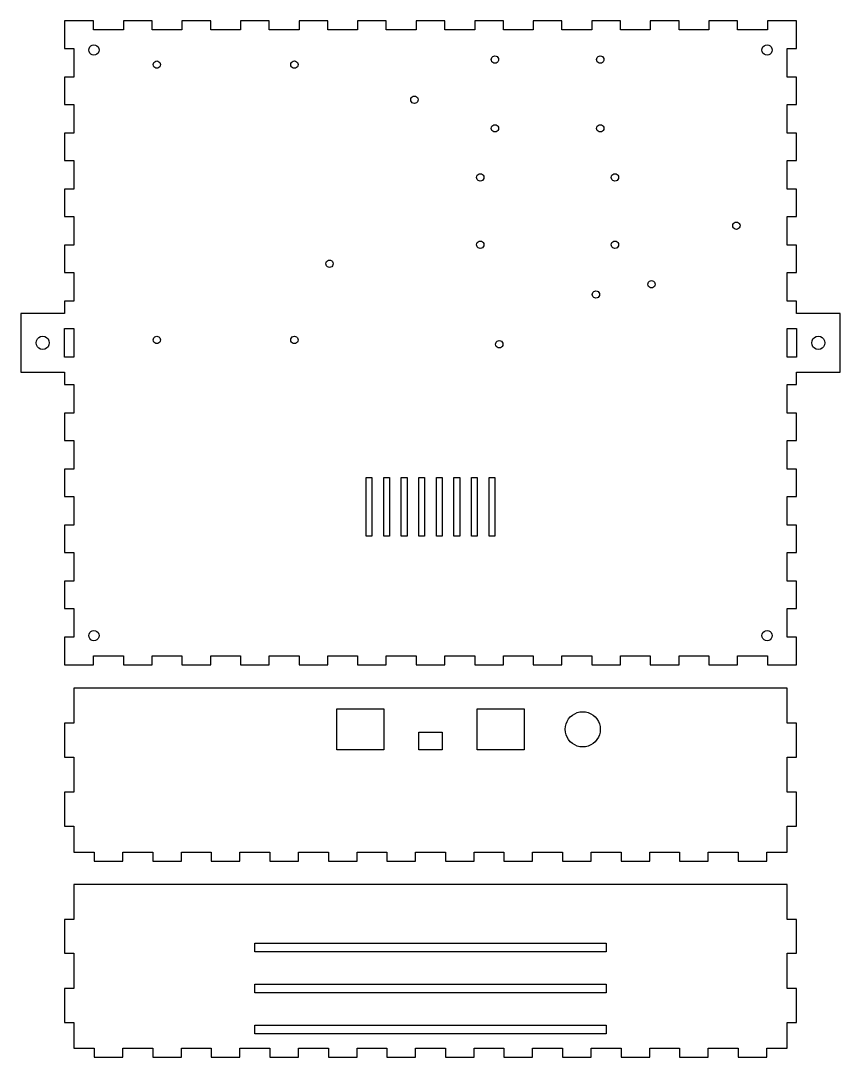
# Model space of a CAD drawing. Header units: metres. Extents: x -140 to 398, y -244 to 110.
# Drawn here: x -140 to 140, y -244 to 110 of the extents above; entities that cross this region are included whole.
import ezdxf

# ---------------------------------------------------------------- set-up
doc = ezdxf.new("R2010")
doc.units = ezdxf.units.M

msp = doc.modelspace()

# ---------------------------------------------------------------- linework, layer by layer
for p, q in [((-115.1, 110), (-125, 110)), ((-125, 110), (-125, 100.535)), ((-115.1, 106.9), (-115.1, 110)), ((-95.1, 110), (-104.9, 110)), ((-104.9, 110), (-104.9, 106.9)), ((-95.1, 106.9), (-95.1, 110)), ((-75.1, 110), (-84.9, 110)), ((-84.9, 110), (-84.9, 106.9)), ((-75.1, 106.9), (-75.1, 110)), ((-55.1, 110), (-64.9, 110)), ((-64.9, 110), (-64.9, 106.9)), ((-55.1, 106.9), (-55.1, 110)), ((-35.1, 110), (-44.9, 110)), ((-44.9, 110), (-44.9, 106.9)), ((-35.1, 106.9), (-35.1, 110)), ((-15.1, 110), (-24.9, 110)), ((-24.9, 110), (-24.9, 106.9)), ((-15.1, 106.9), (-15.1, 110)), ((4.89999, 110), (-4.90001, 110)), ((-4.90001, 110), (-4.90001, 106.9)), ((4.89999, 106.9), (4.89999, 110)), ((24.9, 110), (15.1, 110)), ((15.1, 110), (15.1, 106.9)), ((24.9, 106.9), (24.9, 110)), ((44.9, 110), (35.1, 110)), ((35.1, 110), (35.1, 106.9)), ((44.9, 106.9), (44.9, 110)), ((64.9, 110), (55.1, 110)), ((55.1, 110), (55.1, 106.9)), ((64.9, 106.9), (64.9, 110)), ((84.9, 110), (75.1, 110)), ((75.1, 110), (75.1, 106.9)), ((84.9, 106.9), (84.9, 110)), ((104.9, 110), (95.1, 110)), ((95.1, 110), (95.1, 106.9)), ((104.9, 106.9), (104.9, 110)), ((125, 110), (115.1, 110)), ((115.1, 110), (115.1, 106.9)), ((125, 100.535), (125, 110)), ((-104.9, 106.9), (-115.1, 106.9)), ((-84.9, 106.9), (-95.1, 106.9)), ((-64.9, 106.9), (-75.1, 106.9)), ((-44.9, 106.9), (-55.1, 106.9)), ((-24.9, 106.9), (-35.1, 106.9)), ((-4.90001, 106.9), (-15.1, 106.9)), ((15.1, 106.9), (4.89999, 106.9)), ((35.1, 106.9), (24.9, 106.9)), ((55.1, 106.9), (44.9, 106.9)), ((75.1, 106.9), (64.9, 106.9)), ((95.1, 106.9), (84.9, 106.9)), ((115.1, 106.9), (104.9, 106.9)), ((-125, 100.535), (-121.9, 100.535)), ((-121.9, 100.535), (-121.9, 90.7696)), ((-116.75, 100), (-116.664, 100.541)), ((-116.664, 99.4592), (-116.75, 100)), ((-116.664, 100.541), (-116.416, 101.029)), ((-116.416, 98.9714), (-116.664, 99.4592)), ((-116.416, 101.029), (-116.029, 101.416)), ((-116.029, 101.416), (-115.541, 101.664)), ((-115.541, 101.664), (-115, 101.75)), ((-115, 101.75), (-114.459, 101.664)), ((-114.459, 101.664), (-113.971, 101.416)), ((-113.971, 101.416), (-113.584, 101.029)), ((-113.584, 101.029), (-113.336, 100.541)), ((-113.336, 99.4592), (-113.584, 98.9714)), ((-113.336, 100.541), (-113.25, 100)), ((-113.25, 100), (-113.336, 99.4592)), ((113.25, 100), (113.336, 100.541)), ((113.336, 99.4592), (113.25, 100)), ((113.336, 100.541), (113.584, 101.029)), ((113.584, 98.9714), (113.336, 99.4592)), ((113.584, 101.029), (113.971, 101.416)), ((113.971, 101.416), (114.459, 101.664)), ((114.459, 101.664), (115, 101.75)), ((115, 101.75), (115.541, 101.664)), ((115.541, 101.664), (116.029, 101.416)), ((116.029, 101.416), (116.416, 101.029)), ((116.416, 101.029), (116.664, 100.541)), ((116.664, 99.4592), (116.416, 98.9714)), ((116.664, 100.541), (116.75, 100)), ((116.75, 100), (116.664, 99.4592)), ((121.9, 90.7696), (121.9, 100.535)), ((121.9, 100.535), (125, 100.535)), ((-116.029, 98.5842), (-116.416, 98.9714)), ((-115.541, 98.3356), (-116.029, 98.5842)), ((-115, 98.25), (-115.541, 98.3356)), ((-114.459, 98.3356), (-115, 98.25)), ((-113.971, 98.5842), (-114.459, 98.3356)), ((-113.584, 98.9714), (-113.971, 98.5842)), ((-94.6888, 95.3863), (-94.5113, 95.7347)), ((-94.5113, 95.7347), (-94.2347, 96.0113)), ((-94.2347, 96.0113), (-93.8863, 96.1888)), ((-93.8863, 96.1888), (-93.5, 96.25)), ((-93.5, 96.25), (-93.1137, 96.1888)), ((-93.1137, 96.1888), (-92.7653, 96.0113)), ((-92.7653, 96.0113), (-92.4887, 95.7347)), ((-92.4887, 95.7347), (-92.3112, 95.3863)), ((-47.6888, 95.3863), (-47.5113, 95.7347)), ((-47.5113, 95.7347), (-47.2347, 96.0113)), ((-47.2347, 96.0113), (-46.8863, 96.1888)), ((-46.8863, 96.1888), (-46.5, 96.25)), ((-46.5, 96.25), (-46.1137, 96.1888)), ((-46.1137, 96.1888), (-45.7653, 96.0113)), ((-45.7653, 96.0113), (-45.4887, 95.7347)), ((-45.4887, 95.7347), (-45.3112, 95.3863)), ((20.75, 96.75), (20.8112, 97.1363)), ((20.8112, 96.3637), (20.75, 96.75)), ((20.8112, 97.1363), (20.9887, 97.4847)), ((20.9887, 96.0153), (20.8112, 96.3637)), ((20.9887, 97.4847), (21.2653, 97.7613)), ((21.2653, 95.7387), (20.9887, 96.0153)), ((21.2653, 97.7613), (21.6137, 97.9388)), ((21.6137, 95.5612), (21.2653, 95.7387)), ((21.6137, 97.9388), (22, 98)), ((22, 98), (22.3863, 97.9388)), ((22.3863, 97.9388), (22.7347, 97.7613)), ((22.7347, 95.7387), (22.3863, 95.5612)), ((22.7347, 97.7613), (23.0113, 97.4847)), ((23.0113, 96.0153), (22.7347, 95.7387)), ((23.0113, 97.4847), (23.1888, 97.1363)), ((23.1888, 96.3637), (23.0113, 96.0153)), ((23.1888, 97.1363), (23.25, 96.75)), ((23.25, 96.75), (23.1888, 96.3637)), ((56.75, 96.75), (56.8112, 97.1363)), ((56.8112, 96.3637), (56.75, 96.75)), ((56.8112, 97.1363), (56.9887, 97.4847)), ((56.9887, 96.0153), (56.8112, 96.3637)), ((56.9887, 97.4847), (57.2653, 97.7613)), ((57.2653, 95.7387), (56.9887, 96.0153)), ((57.2653, 97.7613), (57.6137, 97.9388)), ((57.6137, 95.5612), (57.2653, 95.7387)), ((57.6137, 97.9388), (58, 98)), ((58, 98), (58.3863, 97.9388)), ((58.3863, 97.9388), (58.7347, 97.7613)), ((58.7347, 95.7387), (58.3863, 95.5612)), ((58.7347, 97.7613), (59.0113, 97.4847)), ((59.0113, 96.0153), (58.7347, 95.7387)), ((59.0113, 97.4847), (59.1888, 97.1363)), ((59.1888, 96.3637), (59.0113, 96.0153)), ((59.1888, 97.1363), (59.25, 96.75)), ((59.25, 96.75), (59.1888, 96.3637)), ((113.971, 98.5842), (113.584, 98.9714)), ((114.459, 98.3356), (113.971, 98.5842)), ((115, 98.25), (114.459, 98.3356)), ((115.541, 98.3356), (115, 98.25)), ((116.029, 98.5842), (115.541, 98.3356)), ((116.416, 98.9714), (116.029, 98.5842)), ((-94.75, 95), (-94.6888, 95.3863)), ((-94.6888, 94.6137), (-94.75, 95)), ((-94.5113, 94.2653), (-94.6888, 94.6137)), ((-94.2347, 93.9887), (-94.5113, 94.2653)), ((-93.8863, 93.8112), (-94.2347, 93.9887)), ((-93.5, 93.75), (-93.8863, 93.8112)), ((-93.1137, 93.8112), (-93.5, 93.75)), ((-92.7653, 93.9887), (-93.1137, 93.8112)), ((-92.4887, 94.2653), (-92.7653, 93.9887)), ((-92.3112, 94.6137), (-92.4887, 94.2653)), ((-92.3112, 95.3863), (-92.25, 95)), ((-92.25, 95), (-92.3112, 94.6137)), ((-47.75, 95), (-47.6888, 95.3863)), ((-47.6888, 94.6137), (-47.75, 95)), ((-47.5113, 94.2653), (-47.6888, 94.6137)), ((-47.2347, 93.9887), (-47.5113, 94.2653)), ((-46.8863, 93.8112), (-47.2347, 93.9887)), ((-46.5, 93.75), (-46.8863, 93.8112)), ((-46.1137, 93.8112), (-46.5, 93.75)), ((-45.7653, 93.9887), (-46.1137, 93.8112)), ((-45.4887, 94.2653), (-45.7653, 93.9887)), ((-45.3112, 94.6137), (-45.4887, 94.2653)), ((-45.3112, 95.3863), (-45.25, 95)), ((-45.25, 95), (-45.3112, 94.6137)), ((22, 95.5), (21.6137, 95.5612)), ((22.3863, 95.5612), (22, 95.5)), ((58, 95.5), (57.6137, 95.5612)), ((58.3863, 95.5612), (58, 95.5)), ((-121.9, 90.7696), (-125, 90.7696)), ((-125, 90.7696), (-125, 81.4043)), ((125, 90.7696), (121.9, 90.7696)), ((125, 81.4043), (125, 90.7696)), ((-6.75, 83), (-6.68883, 83.3863)), ((-6.68883, 82.6137), (-6.75, 83)), ((-6.68883, 83.3863), (-6.51128, 83.7347)), ((-6.51128, 82.2653), (-6.68883, 82.6137)), ((-6.51128, 83.7347), (-6.23474, 84.0113)), ((-6.23474, 81.9887), (-6.51128, 82.2653)), ((-6.23474, 84.0113), (-5.88628, 84.1888)), ((-5.88628, 81.8112), (-6.23474, 81.9887)), ((-5.88628, 84.1888), (-5.5, 84.25)), ((-5.5, 81.75), (-5.88628, 81.8112)), ((-5.5, 84.25), (-5.11374, 84.1888)), ((-5.11374, 81.8112), (-5.5, 81.75)), ((-5.11374, 84.1888), (-4.76527, 84.0113)), ((-4.76527, 81.9887), (-5.11374, 81.8112)), ((-4.76527, 84.0113), (-4.48874, 83.7347)), ((-4.48874, 82.2653), (-4.76527, 81.9887)), ((-4.48874, 83.7347), (-4.31119, 83.3863)), ((-4.31119, 82.6137), (-4.48874, 82.2653)), ((-4.31119, 83.3863), (-4.25, 83)), ((-4.25, 83), (-4.31119, 82.6137)), ((-125, 81.4043), (-121.9, 81.4043)), ((-121.9, 81.4043), (-121.9, 71.6391)), ((121.9, 71.6391), (121.9, 81.4043)), ((121.9, 81.4043), (125, 81.4043)), ((21.2653, 74.2613), (21.6137, 74.4388)), ((21.6137, 74.4388), (22, 74.5)), ((22, 74.5), (22.3863, 74.4388)), ((22.3863, 74.4388), (22.7347, 74.2613)), ((57.2653, 74.2613), (57.6137, 74.4388)), ((57.6137, 74.4388), (58, 74.5)), ((58, 74.5), (58.3863, 74.4388)), ((58.3863, 74.4388), (58.7347, 74.2613)), ((-121.9, 71.6391), (-125, 71.6391)), ((-125, 71.6391), (-125, 62.2739)), ((20.75, 73.25), (20.8112, 73.6363)), ((20.8112, 72.8637), (20.75, 73.25)), ((20.8112, 73.6363), (20.9887, 73.9847)), ((20.9887, 72.5153), (20.8112, 72.8637)), ((20.9887, 73.9847), (21.2653, 74.2613)), ((21.2653, 72.2387), (20.9887, 72.5153)), ((21.6137, 72.0612), (21.2653, 72.2387)), ((22, 72), (21.6137, 72.0612)), ((22.3863, 72.0612), (22, 72)), ((22.7347, 72.2387), (22.3863, 72.0612)), ((22.7347, 74.2613), (23.0113, 73.9847)), ((23.0113, 72.5153), (22.7347, 72.2387)), ((23.0113, 73.9847), (23.1888, 73.6363)), ((23.1888, 72.8637), (23.0113, 72.5153)), ((23.1888, 73.6363), (23.25, 73.25)), ((23.25, 73.25), (23.1888, 72.8637)), ((56.75, 73.25), (56.8112, 73.6363)), ((56.8112, 72.8637), (56.75, 73.25)), ((56.8112, 73.6363), (56.9887, 73.9847)), ((56.9887, 72.5153), (56.8112, 72.8637)), ((56.9887, 73.9847), (57.2653, 74.2613)), ((57.2653, 72.2387), (56.9887, 72.5153)), ((57.6137, 72.0612), (57.2653, 72.2387)), ((58, 72), (57.6137, 72.0612)), ((58.3863, 72.0612), (58, 72)), ((58.7347, 72.2387), (58.3863, 72.0612)), ((58.7347, 74.2613), (59.0113, 73.9847)), ((59.0113, 72.5153), (58.7347, 72.2387)), ((59.0113, 73.9847), (59.1888, 73.6363)), ((59.1888, 72.8637), (59.0113, 72.5153)), ((59.1888, 73.6363), (59.25, 73.25)), ((59.25, 73.25), (59.1888, 72.8637)), ((125, 71.6391), (121.9, 71.6391)), ((125, 62.2739), (125, 71.6391)), ((-125, 62.2739), (-121.9, 62.2739)), ((-121.9, 62.2739), (-121.9, 52.5087)), ((121.9, 52.5087), (121.9, 62.2739)), ((121.9, 62.2739), (125, 62.2739)), ((15.75, 56.5), (15.8112, 56.8863)), ((15.8112, 56.8863), (15.9887, 57.2347)), ((15.9887, 57.2347), (16.2653, 57.5113)), ((16.2653, 57.5113), (16.6137, 57.6888)), ((16.6137, 57.6888), (17, 57.75)), ((17, 57.75), (17.3863, 57.6888)), ((17.3863, 57.6888), (17.7347, 57.5113)), ((17.7347, 57.5113), (18.0113, 57.2347)), ((18.0113, 57.2347), (18.1888, 56.8863)), ((18.1888, 56.8863), (18.25, 56.5)), ((61.75, 56.5), (61.8112, 56.8863)), ((61.8112, 56.8863), (61.9887, 57.2347)), ((61.9887, 57.2347), (62.2653, 57.5113)), ((62.2653, 57.5113), (62.6137, 57.6888)), ((62.6137, 57.6888), (63, 57.75)), ((63, 57.75), (63.3863, 57.6888)), ((63.3863, 57.6888), (63.7347, 57.5113)), ((63.7347, 57.5113), (64.0113, 57.2347)), ((64.0113, 57.2347), (64.1888, 56.8863)), ((64.1888, 56.8863), (64.25, 56.5)), ((15.8112, 56.1137), (15.75, 56.5)), ((15.9887, 55.7653), (15.8112, 56.1137)), ((16.2653, 55.4887), (15.9887, 55.7653)), ((16.6137, 55.3112), (16.2653, 55.4887)), ((17, 55.25), (16.6137, 55.3112)), ((17.3863, 55.3112), (17, 55.25)), ((17.7347, 55.4887), (17.3863, 55.3112)), ((18.0113, 55.7653), (17.7347, 55.4887)), ((18.1888, 56.1137), (18.0113, 55.7653)), ((18.25, 56.5), (18.1888, 56.1137)), ((61.8112, 56.1137), (61.75, 56.5)), ((61.9887, 55.7653), (61.8112, 56.1137)), ((62.2653, 55.4887), (61.9887, 55.7653)), ((62.6137, 55.3112), (62.2653, 55.4887)), ((63, 55.25), (62.6137, 55.3112)), ((63.3863, 55.3112), (63, 55.25)), ((63.7347, 55.4887), (63.3863, 55.3112)), ((64.0113, 55.7653), (63.7347, 55.4887)), ((64.1888, 56.1137), (64.0113, 55.7653)), ((64.25, 56.5), (64.1888, 56.1137)), ((-121.9, 52.5087), (-125, 52.5087)), ((-125, 52.5087), (-125, 43.1435)), ((125, 52.5087), (121.9, 52.5087)), ((125, 43.1435), (125, 52.5087)), ((-125, 43.1435), (-121.9, 43.1435)), ((-121.9, 43.1435), (-121.9, 33.3783)), ((121.9, 33.3783), (121.9, 43.1435)), ((121.9, 43.1435), (125, 43.1435)), ((103.25, 40), (103.311, 40.3863)), ((103.311, 39.6137), (103.25, 40)), ((103.311, 40.3863), (103.489, 40.7347)), ((103.489, 39.2653), (103.311, 39.6137)), ((103.489, 40.7347), (103.765, 41.0113)), ((103.765, 38.9887), (103.489, 39.2653)), ((103.765, 41.0113), (104.114, 41.1888)), ((104.114, 38.8112), (103.765, 38.9887)), ((104.114, 41.1888), (104.5, 41.25)), ((104.5, 41.25), (104.886, 41.1888)), ((104.886, 41.1888), (105.235, 41.0113)), ((105.235, 38.9887), (104.886, 38.8112)), ((105.235, 41.0113), (105.511, 40.7347)), ((105.511, 39.2653), (105.235, 38.9887)), ((105.511, 40.7347), (105.689, 40.3863)), ((105.689, 39.6137), (105.511, 39.2653)), ((105.689, 40.3863), (105.75, 40)), ((105.75, 40), (105.689, 39.6137)), ((104.5, 38.75), (104.114, 38.8112)), ((104.886, 38.8112), (104.5, 38.75)), ((-121.9, 33.3783), (-125, 33.3783)), ((-125, 33.3783), (-125, 24.013)), ((15.75, 33.5), (15.8112, 33.8863)), ((15.8112, 33.1137), (15.75, 33.5)), ((15.8112, 33.8863), (15.9887, 34.2347)), ((15.9887, 32.7653), (15.8112, 33.1137)), ((15.9887, 34.2347), (16.2653, 34.5113)), ((16.2653, 32.4887), (15.9887, 32.7653)), ((16.2653, 34.5113), (16.6137, 34.6888)), ((16.6137, 32.3112), (16.2653, 32.4887)), ((16.6137, 34.6888), (17, 34.75)), ((17, 32.25), (16.6137, 32.3112)), ((17, 34.75), (17.3863, 34.6888)), ((17.3863, 32.3112), (17, 32.25)), ((17.3863, 34.6888), (17.7347, 34.5113)), ((17.7347, 32.4887), (17.3863, 32.3112)), ((17.7347, 34.5113), (18.0113, 34.2347)), ((18.0113, 32.7653), (17.7347, 32.4887)), ((18.0113, 34.2347), (18.1888, 33.8863)), ((18.1888, 33.1137), (18.0113, 32.7653)), ((18.1888, 33.8863), (18.25, 33.5)), ((18.25, 33.5), (18.1888, 33.1137)), ((61.75, 33.5), (61.8112, 33.8863)), ((61.8112, 33.1137), (61.75, 33.5)), ((61.8112, 33.8863), (61.9887, 34.2347)), ((61.9887, 32.7653), (61.8112, 33.1137)), ((61.9887, 34.2347), (62.2653, 34.5113)), ((62.2653, 32.4887), (61.9887, 32.7653)), ((62.2653, 34.5113), (62.6137, 34.6888)), ((62.6137, 32.3112), (62.2653, 32.4887)), ((62.6137, 34.6888), (63, 34.75)), ((63, 32.25), (62.6137, 32.3112)), ((63, 34.75), (63.3863, 34.6888)), ((63.3863, 32.3112), (63, 32.25)), ((63.3863, 34.6888), (63.7347, 34.5113)), ((63.7347, 32.4887), (63.3863, 32.3112)), ((63.7347, 34.5113), (64.0113, 34.2347)), ((64.0113, 32.7653), (63.7347, 32.4887)), ((64.0113, 34.2347), (64.1888, 33.8863)), ((64.1888, 33.1137), (64.0113, 32.7653)), ((64.1888, 33.8863), (64.25, 33.5)), ((64.25, 33.5), (64.1888, 33.1137)), ((125, 33.3783), (121.9, 33.3783)), ((125, 24.013), (125, 33.3783)), ((-35.75, 27), (-35.6888, 27.3863)), ((-35.6888, 26.6137), (-35.75, 27)), ((-35.6888, 27.3863), (-35.5113, 27.7347)), ((-35.5113, 26.2653), (-35.6888, 26.6137)), ((-35.5113, 27.7347), (-35.2347, 28.0113)), ((-35.2347, 25.9887), (-35.5113, 26.2653)), ((-35.2347, 28.0113), (-34.8863, 28.1888)), ((-34.8863, 25.8112), (-35.2347, 25.9887)), ((-34.8863, 28.1888), (-34.5, 28.25)), ((-34.5, 25.75), (-34.8863, 25.8112)), ((-34.5, 28.25), (-34.1137, 28.1888)), ((-34.1137, 25.8112), (-34.5, 25.75)), ((-34.1137, 28.1888), (-33.7653, 28.0113)), ((-33.7653, 25.9887), (-34.1137, 25.8112)), ((-33.7653, 28.0113), (-33.4887, 27.7347)), ((-33.4887, 26.2653), (-33.7653, 25.9887)), ((-33.4887, 27.7347), (-33.3112, 27.3863)), ((-33.3112, 26.6137), (-33.4887, 26.2653)), ((-33.3112, 27.3863), (-33.25, 27)), ((-33.25, 27), (-33.3112, 26.6137)), ((-125, 24.013), (-121.9, 24.013)), ((-121.9, 24.013), (-121.9, 14.2478)), ((75.1137, 21.1888), (75.5, 21.25)), ((75.5, 21.25), (75.8863, 21.1888)), ((121.9, 14.2478), (121.9, 24.013)), ((121.9, 24.013), (125, 24.013)), ((56.1137, 17.6888), (56.5, 17.75)), ((56.5, 17.75), (56.8863, 17.6888)), ((74.25, 20), (74.3112, 20.3863)), ((74.3112, 19.6137), (74.25, 20)), ((74.3112, 20.3863), (74.4887, 20.7347)), ((74.4887, 19.2653), (74.3112, 19.6137)), ((74.4887, 20.7347), (74.7653, 21.0113)), ((74.7653, 18.9887), (74.4887, 19.2653)), ((74.7653, 21.0113), (75.1137, 21.1888)), ((75.1137, 18.8112), (74.7653, 18.9887)), ((75.5, 18.75), (75.1137, 18.8112)), ((75.8863, 18.8112), (75.5, 18.75)), ((75.8863, 21.1888), (76.2347, 21.0113)), ((76.2347, 18.9887), (75.8863, 18.8112)), ((76.2347, 21.0113), (76.5113, 20.7347)), ((76.5113, 19.2653), (76.2347, 18.9887)), ((76.5113, 20.7347), (76.6888, 20.3863)), ((76.6888, 19.6137), (76.5113, 19.2653)), ((76.6888, 20.3863), (76.75, 20)), ((76.75, 20), (76.6888, 19.6137)), ((-121.9, 14.2478), (-125, 14.2478)), ((-125, 14.2478), (-125, 10)), ((55.25, 16.5), (55.3112, 16.8863)), ((55.3112, 16.1137), (55.25, 16.5)), ((55.3112, 16.8863), (55.4887, 17.2347)), ((55.4887, 15.7653), (55.3112, 16.1137)), ((55.4887, 17.2347), (55.7653, 17.5113)), ((55.7653, 15.4887), (55.4887, 15.7653)), ((55.7653, 17.5113), (56.1137, 17.6888)), ((56.1137, 15.3112), (55.7653, 15.4887)), ((56.5, 15.25), (56.1137, 15.3112)), ((56.8863, 15.3112), (56.5, 15.25)), ((56.8863, 17.6888), (57.2347, 17.5113)), ((57.2347, 15.4887), (56.8863, 15.3112)), ((57.2347, 17.5113), (57.5113, 17.2347)), ((57.5113, 15.7653), (57.2347, 15.4887)), ((57.5113, 17.2347), (57.6888, 16.8863)), ((57.6888, 16.1137), (57.5113, 15.7653)), ((57.6888, 16.8863), (57.75, 16.5)), ((57.75, 16.5), (57.6888, 16.1137)), ((125, 14.2478), (121.9, 14.2478)), ((125, 10), (125, 14.2478)), ((-125, 10), (-140, 10)), ((-140, 10), (-140, -10)), ((140, 10), (125, 10)), ((140, -10), (140, 10)), ((-125, -4.88261), (-125, 4.8826)), ((-125, 4.8826), (-121.9, 4.8826)), ((-121.9, 4.8826), (-121.9, -4.88261)), ((121.9, -4.88261), (121.9, 4.8826)), ((121.9, 4.8826), (125, 4.8826)), ((125, 4.8826), (125, -4.88261)), ((-134.75, 0), (-134.64, 0.69528)), ((-134.64, -0.69528), (-134.75, 0)), ((-134.64, 0.69528), (-134.32, 1.32251)), ((-134.32, 1.32251), (-133.823, 1.82028)), ((-133.823, 1.82028), (-133.195, 2.13986)), ((-133.195, 2.13986), (-132.5, 2.25)), ((-132.5, 2.25), (-131.805, 2.13986)), ((-131.805, 2.13986), (-131.177, 1.82028)), ((-131.177, 1.82028), (-130.68, 1.32251)), ((-130.68, 1.32251), (-130.36, 0.69528)), ((-130.36, 0.69528), (-130.25, 0)), ((-130.25, 0), (-130.36, -0.69528)), ((-94.75, 1), (-94.6888, 1.38628)), ((-94.6888, 0.61374), (-94.75, 1)), ((-94.6888, 1.38628), (-94.5113, 1.73474)), ((-94.5113, 0.26527), (-94.6888, 0.61374)), ((-94.5113, 1.73474), (-94.2347, 2.01128)), ((-94.2347, -0.01126), (-94.5113, 0.26527)), ((-94.2347, 2.01128), (-93.8863, 2.18883)), ((-93.8863, 2.18883), (-93.5, 2.25)), ((-93.5, 2.25), (-93.1137, 2.18883)), ((-93.1137, 2.18883), (-92.7653, 2.01128)), ((-92.7653, 2.01128), (-92.4887, 1.73474)), ((-92.4887, 0.26527), (-92.7653, -0.01126)), ((-92.4887, 1.73474), (-92.3112, 1.38628)), ((-92.3112, 0.61374), (-92.4887, 0.26527)), ((-92.3112, 1.38628), (-92.25, 1)), ((-92.25, 1), (-92.3112, 0.61374)), ((-47.75, 1), (-47.6888, 1.38628)), ((-47.6888, 0.61374), (-47.75, 1)), ((-47.6888, 1.38628), (-47.5113, 1.73474)), ((-47.5113, 0.26527), (-47.6888, 0.61374)), ((-47.5113, 1.73474), (-47.2347, 2.01128)), ((-47.2347, -0.01126), (-47.5113, 0.26527)), ((-47.2347, 2.01128), (-46.8863, 2.18883)), ((-46.8863, 2.18883), (-46.5, 2.25)), ((-46.5, 2.25), (-46.1137, 2.18883)), ((-46.1137, 2.18883), (-45.7653, 2.01128)), ((-45.7653, 2.01128), (-45.4887, 1.73474)), ((-45.4887, 0.26527), (-45.7653, -0.01126)), ((-45.4887, 1.73474), (-45.3112, 1.38628)), ((-45.3112, 0.61374), (-45.4887, 0.26527)), ((-45.3112, 1.38628), (-45.25, 1)), ((-45.25, 1), (-45.3112, 0.61374)), ((22.3112, -0.11372), (22.4887, 0.23474)), ((22.4887, 0.23474), (22.7653, 0.51128)), ((22.7653, 0.51128), (23.1137, 0.68883)), ((23.1137, 0.68883), (23.5, 0.75)), ((23.5, 0.75), (23.8863, 0.68883)), ((23.8863, 0.68883), (24.2347, 0.51128)), ((24.2347, 0.51128), (24.5113, 0.23474)), ((24.5113, 0.23474), (24.6888, -0.11372)), ((130.25, 0), (130.36, 0.69528)), ((130.36, -0.69528), (130.25, 0)), ((130.36, 0.69528), (130.68, 1.32251)), ((130.68, 1.32251), (131.177, 1.82028)), ((131.177, 1.82028), (131.805, 2.13986)), ((131.805, 2.13986), (132.5, 2.25)), ((132.5, 2.25), (133.195, 2.13986)), ((133.195, 2.13986), (133.823, 1.82028)), ((133.823, 1.82028), (134.32, 1.32251)), ((134.32, 1.32251), (134.64, 0.69528)), ((134.64, 0.69528), (134.75, 0)), ((134.75, 0), (134.64, -0.69528)), ((-134.32, -1.32251), (-134.64, -0.69528)), ((-133.823, -1.82028), (-134.32, -1.32251)), ((-133.195, -2.13986), (-133.823, -1.82028)), ((-132.5, -2.25), (-133.195, -2.13986)), ((-131.805, -2.13986), (-132.5, -2.25)), ((-131.177, -1.82028), (-131.805, -2.13986)), ((-130.68, -1.32251), (-131.177, -1.82028)), ((-130.36, -0.69528), (-130.68, -1.32251)), ((-93.8863, -0.18881), (-94.2347, -0.01126)), ((-93.5, -0.25), (-93.8863, -0.18881)), ((-93.1137, -0.18881), (-93.5, -0.25)), ((-92.7653, -0.01126), (-93.1137, -0.18881)), ((-46.8863, -0.18881), (-47.2347, -0.01126)), ((-46.5, -0.25), (-46.8863, -0.18881)), ((-46.1137, -0.18881), (-46.5, -0.25)), ((-45.7653, -0.01126), (-46.1137, -0.18881)), ((22.25, -0.5), (22.3112, -0.11372)), ((22.3112, -0.88626), (22.25, -0.5)), ((22.4887, -1.23473), (22.3112, -0.88626)), ((22.7653, -1.51126), (22.4887, -1.23473)), ((23.1137, -1.68881), (22.7653, -1.51126)), ((23.5, -1.75), (23.1137, -1.68881)), ((23.8863, -1.68881), (23.5, -1.75)), ((24.2347, -1.51126), (23.8863, -1.68881)), ((24.5113, -1.23473), (24.2347, -1.51126)), ((24.6888, -0.88626), (24.5113, -1.23473)), ((24.6888, -0.11372), (24.75, -0.5)), ((24.75, -0.5), (24.6888, -0.88626)), ((130.68, -1.32251), (130.36, -0.69528)), ((131.177, -1.82028), (130.68, -1.32251)), ((131.805, -2.13986), (131.177, -1.82028)), ((132.5, -2.25), (131.805, -2.13986)), ((133.195, -2.13986), (132.5, -2.25)), ((133.823, -1.82028), (133.195, -2.13986)), ((134.32, -1.32251), (133.823, -1.82028)), ((134.64, -0.69528), (134.32, -1.32251)), ((-121.9, -4.88261), (-125, -4.88261)), ((125, -4.88261), (121.9, -4.88261)), ((-140, -10), (-125, -10)), ((-125, -10), (-125, -14.2478)), ((125, -14.2478), (125, -10)), ((125, -10), (140, -10)), ((-125, -14.2478), (-121.9, -14.2478)), ((-121.9, -14.2478), (-121.9, -24.013)), ((121.9, -24.013), (121.9, -14.2478)), ((121.9, -14.2478), (125, -14.2478)), ((-121.9, -24.013), (-125, -24.013)), ((-125, -24.013), (-125, -33.3783)), ((125, -24.013), (121.9, -24.013)), ((125, -33.3783), (125, -24.013)), ((-125, -33.3783), (-121.9, -33.3783)), ((-121.9, -33.3783), (-121.9, -43.1435)), ((121.9, -43.1435), (121.9, -33.3783)), ((121.9, -33.3783), (125, -33.3783)), ((-121.9, -43.1435), (-125, -43.1435)), ((-125, -43.1435), (-125, -52.5087)), ((-22, -66), (-22, -46)), ((-22, -46), (-20, -46)), ((-20, -46), (-20, -66)), ((-16, -66), (-16, -46)), ((-16, -46), (-14, -46)), ((-14, -46), (-14, -66)), ((-10, -66), (-10, -46)), ((-10, -46), (-8, -46)), ((-8, -46), (-8, -66)), ((-4, -66), (-4, -46)), ((-4, -46), (-2, -46)), ((-2, -46), (-2, -66)), ((2, -66), (2, -46)), ((2, -46), (4, -46)), ((4, -46), (4, -66)), ((8, -66), (8, -46)), ((8, -46), (10, -46)), ((10, -46), (10, -66)), ((14, -66), (14, -46)), ((14, -46), (16, -46)), ((16, -46), (16, -66)), ((20, -66), (20, -46)), ((20, -46), (22, -46)), ((22, -46), (22, -66)), ((125, -43.1435), (121.9, -43.1435)), ((125, -52.5087), (125, -43.1435)), ((-125, -52.5087), (-121.9, -52.5087)), ((-121.9, -52.5087), (-121.9, -62.2739)), ((121.9, -62.2739), (121.9, -52.5087)), ((121.9, -52.5087), (125, -52.5087)), ((-121.9, -62.2739), (-125, -62.2739)), ((-125, -62.2739), (-125, -71.6391)), ((125, -62.2739), (121.9, -62.2739)), ((125, -71.6391), (125, -62.2739)), ((-20, -66), (-22, -66)), ((-14, -66), (-16, -66)), ((-8, -66), (-10, -66)), ((-2, -66), (-4, -66)), ((4, -66), (2, -66)), ((10, -66), (8, -66)), ((16, -66), (14, -66)), ((22, -66), (20, -66)), ((-125, -71.6391), (-121.9, -71.6391)), ((-121.9, -71.6391), (-121.9, -81.4044)), ((121.9, -81.4044), (121.9, -71.6391)), ((121.9, -71.6391), (125, -71.6391)), ((-121.9, -81.4044), (-125, -81.4044)), ((-125, -81.4044), (-125, -90.7696)), ((125, -81.4044), (121.9, -81.4044)), ((125, -90.7696), (125, -81.4044)), ((-125, -90.7696), (-121.9, -90.7696)), ((-121.9, -90.7696), (-121.9, -100.535)), ((121.9, -100.535), (121.9, -90.7696)), ((121.9, -90.7696), (125, -90.7696)), ((-116.664, -99.4592), (-116.416, -98.9714)), ((-116.416, -98.9714), (-116.029, -98.5842)), ((-116.029, -98.5842), (-115.541, -98.3356)), ((-115.541, -98.3356), (-115, -98.25)), ((-115, -98.25), (-114.459, -98.3356)), ((-114.459, -98.3356), (-113.971, -98.5842)), ((-113.971, -98.5842), (-113.584, -98.9714)), ((-113.584, -98.9714), (-113.336, -99.4592)), ((113.336, -99.4592), (113.584, -98.9714)), ((113.584, -98.9714), (113.971, -98.5842)), ((113.971, -98.5842), (114.459, -98.3356)), ((114.459, -98.3356), (115, -98.25)), ((115, -98.25), (115.541, -98.3356)), ((115.541, -98.3356), (116.029, -98.5842)), ((116.029, -98.5842), (116.416, -98.9714)), ((116.416, -98.9714), (116.664, -99.4592)), ((-121.9, -100.535), (-125, -100.535)), ((-125, -100.535), (-125, -110)), ((-116.75, -100), (-116.664, -99.4592)), ((-116.664, -100.541), (-116.75, -100)), ((-116.416, -101.029), (-116.664, -100.541)), ((-116.029, -101.416), (-116.416, -101.029)), ((-115.541, -101.664), (-116.029, -101.416)), ((-115, -101.75), (-115.541, -101.664)), ((-114.459, -101.664), (-115, -101.75)), ((-113.971, -101.416), (-114.459, -101.664)), ((-113.584, -101.029), (-113.971, -101.416)), ((-113.336, -100.541), (-113.584, -101.029)), ((-113.336, -99.4592), (-113.25, -100)), ((-113.25, -100), (-113.336, -100.541)), ((113.25, -100), (113.336, -99.4592)), ((113.336, -100.541), (113.25, -100)), ((113.584, -101.029), (113.336, -100.541)), ((113.971, -101.416), (113.584, -101.029)), ((114.459, -101.664), (113.971, -101.416)), ((115, -101.75), (114.459, -101.664)), ((115.541, -101.664), (115, -101.75)), ((116.029, -101.416), (115.541, -101.664)), ((116.416, -101.029), (116.029, -101.416)), ((116.664, -100.541), (116.416, -101.029)), ((116.664, -99.4592), (116.75, -100)), ((116.75, -100), (116.664, -100.541)), ((125, -100.535), (121.9, -100.535)), ((125, -110), (125, -100.535)), ((-115.1, -106.9), (-104.9, -106.9)), ((-115.1, -110), (-115.1, -106.9)), ((-104.9, -106.9), (-104.9, -110)), ((-95.1, -110), (-95.1, -106.9)), ((-95.1, -106.9), (-84.9, -106.9)), ((-84.9, -106.9), (-84.9, -110)), ((-75.1, -110), (-75.1, -106.9)), ((-75.1, -106.9), (-64.9, -106.9)), ((-64.9, -106.9), (-64.9, -110)), ((-55.1, -110), (-55.1, -106.9)), ((-55.1, -106.9), (-44.9, -106.9)), ((-44.9, -106.9), (-44.9, -110)), ((-35.1, -110), (-35.1, -106.9)), ((-35.1, -106.9), (-24.9, -106.9)), ((-24.9, -106.9), (-24.9, -110)), ((-15.1, -110), (-15.1, -106.9)), ((-15.1, -106.9), (-4.90001, -106.9)), ((-4.90001, -106.9), (-4.90001, -110)), ((4.89999, -110), (4.89999, -106.9)), ((4.89999, -106.9), (15.1, -106.9)), ((15.1, -106.9), (15.1, -110)), ((24.9, -110), (24.9, -106.9)), ((24.9, -106.9), (35.1, -106.9)), ((35.1, -106.9), (35.1, -110)), ((44.9, -110), (44.9, -106.9)), ((44.9, -106.9), (55.1, -106.9)), ((55.1, -106.9), (55.1, -110)), ((64.9, -110), (64.9, -106.9)), ((64.9, -106.9), (75.1, -106.9)), ((75.1, -106.9), (75.1, -110)), ((84.9, -110), (84.9, -106.9)), ((84.9, -106.9), (95.1, -106.9)), ((95.1, -106.9), (95.1, -110)), ((104.9, -110), (104.9, -106.9)), ((104.9, -106.9), (115.1, -106.9)), ((115.1, -106.9), (115.1, -110)), ((-125, -110), (-115.1, -110)), ((-104.9, -110), (-95.1, -110)), ((-84.9, -110), (-75.1, -110)), ((-64.9, -110), (-55.1, -110)), ((-44.9, -110), (-35.1, -110)), ((-24.9, -110), (-15.1, -110)), ((-4.90001, -110), (4.89999, -110)), ((15.1, -110), (24.9, -110)), ((35.1, -110), (44.9, -110)), ((55.1, -110), (64.9, -110)), ((75.1, -110), (84.9, -110)), ((95.1, -110), (104.9, -110)), ((115.1, -110), (125, -110)), ((121.9, -118), (-121.9, -118)), ((-121.9, -118), (-121.9, -129.9)), ((121.9, -129.9), (121.9, -118)), ((-32, -139), (-32, -125)), ((-32, -125), (-16, -125)), ((-16, -125), (-16, -139)), ((16, -139), (16, -125)), ((16, -125), (32, -125)), ((32, -125), (32, -139)), ((47.7574, -127.757), (48.4733, -127.146)), ((48.4733, -127.146), (49.276, -126.654)), ((49.276, -126.654), (50.1459, -126.294)), ((50.1459, -126.294), (51.0614, -126.074)), ((51.0614, -126.074), (52, -126)), ((52, -126), (52.9386, -126.074)), ((52.9386, -126.074), (53.8541, -126.294)), ((53.8541, -126.294), (54.7239, -126.654)), ((54.7239, -126.654), (55.5267, -127.146)), ((55.5267, -127.146), (56.2426, -127.757)), ((-121.9, -129.9), (-125, -129.9)), ((-125, -129.9), (-125, -141.5)), ((46.0739, -131.061), (46.2937, -130.146)), ((46.2937, -130.146), (46.6539, -129.276)), ((46.6539, -129.276), (47.1459, -128.473)), ((47.1459, -128.473), (47.7574, -127.757)), ((56.2426, -127.757), (56.8541, -128.473)), ((56.8541, -128.473), (57.346, -129.276)), ((57.346, -129.276), (57.7063, -130.146)), ((57.7063, -130.146), (57.9261, -131.061)), ((125, -129.9), (121.9, -129.9)), ((125, -141.5), (125, -129.9)), ((-4, -139), (-4, -133)), ((-4, -133), (4, -133)), ((4, -133), (4, -139)), ((46, -132), (46.0739, -131.061)), ((46.0739, -132.939), (46, -132)), ((46.2937, -133.854), (46.0739, -132.939)), ((46.6539, -134.724), (46.2937, -133.854)), ((57.7063, -133.854), (57.346, -134.724)), ((57.9261, -132.939), (57.7063, -133.854)), ((57.9261, -131.061), (58, -132)), ((58, -132), (57.9261, -132.939)), ((47.1459, -135.527), (46.6539, -134.724)), ((47.7574, -136.243), (47.1459, -135.527)), ((48.4733, -136.854), (47.7574, -136.243)), ((49.276, -137.346), (48.4733, -136.854)), ((50.1459, -137.706), (49.276, -137.346)), ((51.0614, -137.926), (50.1459, -137.706)), ((52, -138), (51.0614, -137.926)), ((52.9386, -137.926), (52, -138)), ((53.8541, -137.706), (52.9386, -137.926)), ((54.7239, -137.346), (53.8541, -137.706)), ((55.5267, -136.854), (54.7239, -137.346)), ((56.2426, -136.243), (55.5267, -136.854)), ((56.8541, -135.527), (56.2426, -136.243)), ((57.346, -134.724), (56.8541, -135.527)), ((-125, -141.5), (-121.9, -141.5)), ((-121.9, -141.5), (-121.9, -153.5)), ((-16, -139), (-32, -139)), ((4, -139), (-4, -139)), ((32, -139), (16, -139)), ((121.9, -153.5), (121.9, -141.5)), ((121.9, -141.5), (125, -141.5)), ((-121.9, -153.5), (-125, -153.5)), ((-125, -153.5), (-125, -165.1)), ((125, -153.5), (121.9, -153.5)), ((125, -165.1), (125, -153.5)), ((-125, -165.1), (-121.9, -165.1)), ((-121.9, -165.1), (-121.9, -173.9)), ((121.9, -173.9), (121.9, -165.1)), ((121.9, -165.1), (125, -165.1)), ((-121.9, -173.9), (-114.9, -173.9)), ((-114.9, -173.9), (-114.9, -177)), ((-114.9, -177), (-105.1, -177)), ((-105.1, -173.9), (-94.9, -173.9)), ((-105.1, -177), (-105.1, -173.9)), ((-94.9, -173.9), (-94.9, -177)), ((-94.9, -177), (-85.1, -177)), ((-85.1, -177), (-85.1, -173.9)), ((-85.1, -173.9), (-74.9, -173.9)), ((-74.9, -173.9), (-74.9, -177)), ((-74.9, -177), (-65.1, -177)), ((-65.1, -177), (-65.1, -173.9)), ((-65.1, -173.9), (-54.9, -173.9)), ((-54.9, -173.9), (-54.9, -177)), ((-54.9, -177), (-45.1, -177)), ((-45.1, -177), (-45.1, -173.9)), ((-45.1, -173.9), (-34.9, -173.9)), ((-34.9, -173.9), (-34.9, -177)), ((-34.9, -177), (-25.1, -177)), ((-25.1, -177), (-25.1, -173.9)), ((-25.1, -173.9), (-14.9, -173.9)), ((-14.9, -173.9), (-14.9, -177)), ((-14.9, -177), (-5.10001, -177)), ((-5.10001, -177), (-5.10001, -173.9)), ((-5.10001, -173.9), (5.09999, -173.9)), ((5.09999, -173.9), (5.09999, -177)), ((5.09999, -177), (14.9, -177)), ((14.9, -177), (14.9, -173.9)), ((14.9, -173.9), (25.1, -173.9)), ((25.1, -173.9), (25.1, -177)), ((25.1, -177), (34.9, -177)), ((34.9, -177), (34.9, -173.9)), ((34.9, -173.9), (45.1, -173.9)), ((45.1, -173.9), (45.1, -177)), ((45.1, -177), (54.9, -177)), ((54.9, -177), (54.9, -173.9)), ((54.9, -173.9), (65.1, -173.9)), ((65.1, -173.9), (65.1, -177)), ((65.1, -177), (74.9, -177)), ((74.9, -177), (74.9, -173.9)), ((74.9, -173.9), (85.1, -173.9)), ((85.1, -173.9), (85.1, -177)), ((85.1, -177), (94.9, -177)), ((94.9, -177), (94.9, -173.9)), ((94.9, -173.9), (105.1, -173.9)), ((105.1, -173.9), (105.1, -177)), ((105.1, -177), (114.9, -177)), ((114.9, -177), (114.9, -173.9)), ((114.9, -173.9), (121.9, -173.9)), ((121.9, -185), (-121.9, -185)), ((-121.9, -185), (-121.9, -196.9)), ((121.9, -196.9), (121.9, -185)), ((-121.9, -196.9), (-125, -196.9)), ((-125, -196.9), (-125, -208.5)), ((125, -196.9), (121.9, -196.9)), ((125, -208.5), (125, -196.9)), ((-60, -208), (-60, -205)), ((-60, -205), (60, -205)), ((60, -205), (60, -208)), ((-125, -208.5), (-121.9, -208.5)), ((-121.9, -208.5), (-121.9, -220.5)), ((60, -208), (-60, -208)), ((121.9, -220.5), (121.9, -208.5)), ((121.9, -208.5), (125, -208.5)), ((-60, -222), (-60, -219)), ((-60, -219), (60, -219)), ((60, -219), (60, -222)), ((-121.9, -220.5), (-125, -220.5)), ((-125, -220.5), (-125, -232.1)), ((60, -222), (-60, -222)), ((125, -220.5), (121.9, -220.5)), ((125, -232.1), (125, -220.5)), ((-125, -232.1), (-121.9, -232.1)), ((-121.9, -232.1), (-121.9, -240.9)), ((-60, -236), (-60, -233)), ((-60, -233), (60, -233)), ((60, -233), (60, -236)), ((121.9, -240.9), (121.9, -232.1)), ((121.9, -232.1), (125, -232.1)), ((60, -236), (-60, -236)), ((-121.9, -240.9), (-114.9, -240.9)), ((-114.9, -240.9), (-114.9, -244)), ((-114.9, -244), (-105.1, -244)), ((-105.1, -240.9), (-94.9, -240.9)), ((-105.1, -244), (-105.1, -240.9)), ((-94.9, -240.9), (-94.9, -244)), ((-94.9, -244), (-85.1, -244)), ((-85.1, -244), (-85.1, -240.9)), ((-85.1, -240.9), (-74.9, -240.9)), ((-74.9, -240.9), (-74.9, -244)), ((-74.9, -244), (-65.1, -244)), ((-65.1, -244), (-65.1, -240.9)), ((-65.1, -240.9), (-54.9, -240.9)), ((-54.9, -240.9), (-54.9, -244)), ((-54.9, -244), (-45.1, -244)), ((-45.1, -244), (-45.1, -240.9)), ((-45.1, -240.9), (-34.9, -240.9)), ((-34.9, -240.9), (-34.9, -244)), ((-34.9, -244), (-25.1, -244)), ((-25.1, -244), (-25.1, -240.9)), ((-25.1, -240.9), (-14.9, -240.9)), ((-14.9, -240.9), (-14.9, -244)), ((-14.9, -244), (-5.10001, -244)), ((-5.10001, -244), (-5.10001, -240.9)), ((-5.10001, -240.9), (5.09999, -240.9)), ((5.09999, -240.9), (5.09999, -244)), ((5.09999, -244), (14.9, -244)), ((14.9, -244), (14.9, -240.9)), ((14.9, -240.9), (25.1, -240.9)), ((25.1, -240.9), (25.1, -244)), ((25.1, -244), (34.9, -244)), ((34.9, -244), (34.9, -240.9)), ((34.9, -240.9), (45.1, -240.9)), ((45.1, -240.9), (45.1, -244)), ((45.1, -244), (54.9, -244)), ((54.9, -244), (54.9, -240.9)), ((54.9, -240.9), (65.1, -240.9)), ((65.1, -240.9), (65.1, -244)), ((65.1, -244), (74.9, -244)), ((74.9, -244), (74.9, -240.9)), ((74.9, -240.9), (85.1, -240.9)), ((85.1, -240.9), (85.1, -244)), ((85.1, -244), (94.9, -244)), ((94.9, -244), (94.9, -240.9)), ((94.9, -240.9), (105.1, -240.9)), ((105.1, -240.9), (105.1, -244)), ((105.1, -244), (114.9, -244)), ((114.9, -244), (114.9, -240.9)), ((114.9, -240.9), (121.9, -240.9))]:
    msp.add_line(p, q)

doc.saveas('drawing.dxf')
